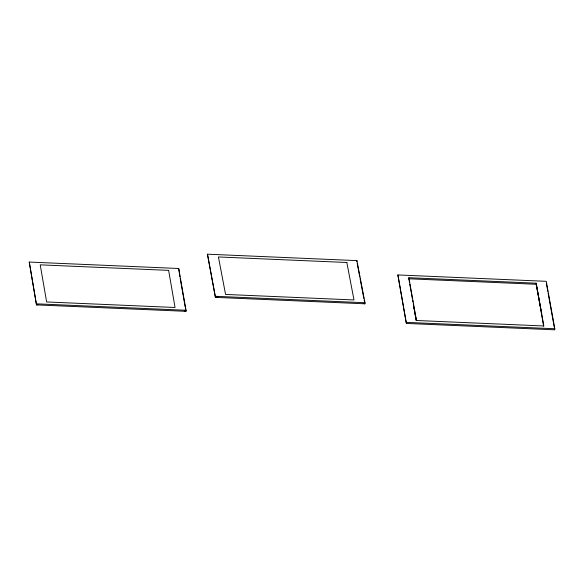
<?xml version="1.0" encoding="UTF-8"?>
<svg xmlns="http://www.w3.org/2000/svg" width="584" height="584" viewBox="0 0 584 584"><rect width="100%" height="100%" fill="white"/><g stroke="black" fill="none" stroke-linecap="round" stroke-linejoin="round"><path stroke-width="0.88" d="M29.258 262.063L36.5 304.899L185.953 311.323L186.011 310.265L178.711 268.494L29.258 262.063L36.5 304.899L38.179 304.585M178.711 268.494L179.894 276.67M207.459 254.186L215.438 297.373L364.891 303.804L364.949 302.738L356.912 260.617L207.459 254.186L215.438 297.373L217.956 296.898M356.853 261.676L356.912 260.617M397.886 274.94L406.376 323.434L554.742 329.814L554.8 328.755L546.252 281.32L397.886 274.94L406.376 323.434M408.851 277.721L416.509 320.492L543.835 325.974L536.178 283.196L408.851 277.721L409.428 282.349M536.178 283.196L543.616 326.142M215.438 297.373L217.124 296.884M408.289 278.765L536.119 284.262L541.054 310.119M215.496 296.307L364.949 302.738M36.558 303.833L186.011 310.265M406.435 322.368L554.8 328.755M363.204 303.373L364.891 303.804L364.204 300.22M184.267 310.9L185.953 311.323L185.486 308.659M541.39 311.9L541.733 313.681M413.727 307.293L414.071 309.075M414.917 313.528L415.26 315.316M415.604 317.097L416.282 320.66L413.26 303.731M357.196 263.472L359.759 276.911M360.102 278.707L363.861 298.424M546.354 283.284L547.807 291.336M548.128 293.124L554.26 327.128M409.749 284.131L411.187 292.146M411.501 293.934L412.304 298.387M412.618 300.169L412.939 301.95M180.208 278.444L185.179 306.885M346.838 262.493L218.423 256.967L225.57 294.431L353.984 299.957L346.838 262.493M168.637 270.37L40.223 264.844L46.632 301.957L175.047 307.483L168.637 270.37"/></g></svg>
